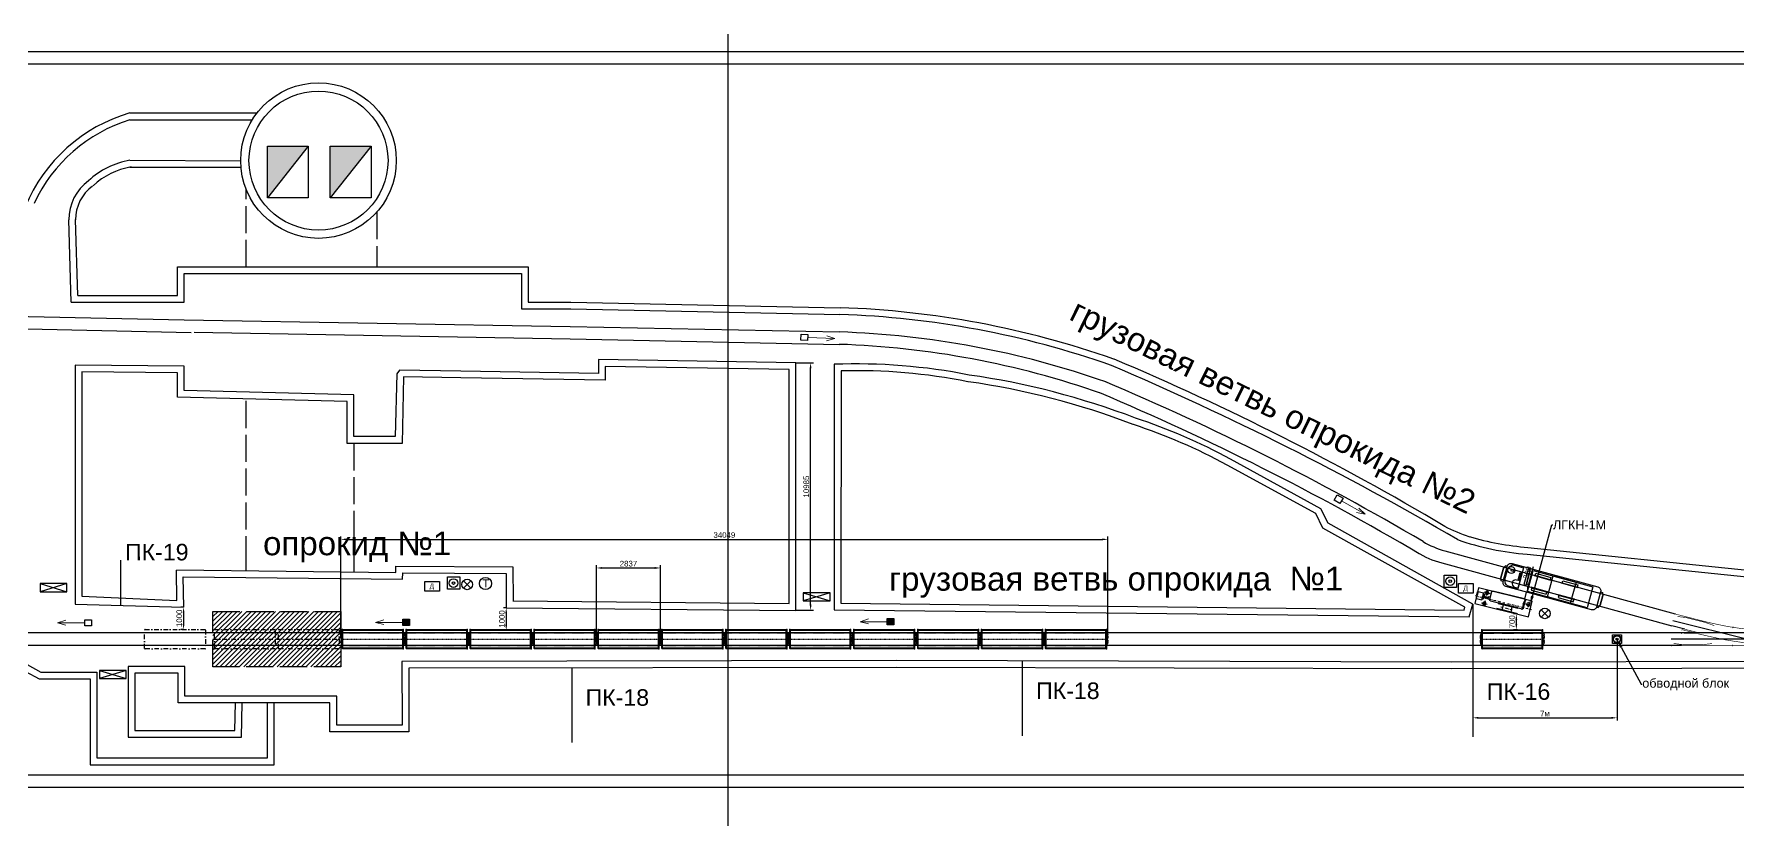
# Model space of a CAD drawing. Header units: inches. Extents: x -63695 to 240366, y -159590 to 36913.
# Drawn here: x 84491 to 85248, y -158553 to -158202 of the extents above; entities that cross this region are included whole.
import ezdxf
from ezdxf import colors
from ezdxf.entities.mleader import LeaderData, LeaderLine
from ezdxf.math import Vec2, Vec3

# ---------------------------------------------------------------- set-up
doc = ezdxf.new("R2010")
doc.units = ezdxf.units.IN
doc.header["$MEASUREMENT"] = 0
for name, pattern in [('ACAD_ISO02W100', [15, 12, -3]), ('IRA2', [4, 2, -1, 0, -1]), ('невидимаяX2', [0.75, 0.5, -0.25])]:
    doc.linetypes.add(name, pattern=pattern)
doc.layers.add('МЕТАЛЛ', color=4, linetype='Continuous')
doc.layers.add('РАЗМЕР', color=3, linetype='Continuous')
doc.styles.get("Standard").update_dxf_attribs({"font": 'ARIAL.TTF'})
doc.dimstyles.new('ISO-25', dxfattribs={"dimtxt": 2.5, "dimasz": 2.5, "dimexe": 1.25, "dimexo": 0, "dimtad": 1, "dimdec": 0, "dimlfac": 100, "dimtxsty": 'Standard', "dimcen": 2.5, "dimadec": 0, "dimazin": 0, "dimtfac": 1, "dimtdec": 0, "dimtmove": 0, "dimatfit": 3, "dimfxl": 0, "dimarcsym": 0})

# ---------------------------------------------------------------- blocks, each defined once
blk = doc.blocks.new('СП-1.4-550')
blk.add_line((6625, 281), (13667, 281))
at = {"const_width": 27.4}
for points in [[(6625, 593), (6625, 519)], [(6625, 556), (13667, 556)], [(6625, 43), (6625, -31)], [(6625, 6), (7411, 6), (7927, -28), (8850, -73), (9874, -125), (10497, -185), (10935, -247)], [(7402, 98), (9514, -2)], [(12067, 135), (11321, 299), (10854, 375), (10512, 423), (9876, 480), (9432, 504), (7410, 542)], [(9506, 39), (9506, -43)], [(9514, -2), (12458, -8), (13062, -162)], [(10938, 593), (10938, 519)], [(11867, 475), (12250, 517), (13163, 517), (13564, 470)], [(13097, 40), (12477, 40), (12067, 135)], [(13206, 5), (12595, 5), (13190, -142)], [(13212, 44), (13212, -37)], [(13667, 593), (13667, 519)], [(10938, -210), (10922, -290)], [(10935, -247), (11275, -306), (11696, -394), (12118, -489), (13489, -839)], [(11760, -325), (12158, -465), (12994, -676), (13404, -733)], [(13205, -106), (13180, -183)], [(13501, -806), (13484, -876)]]:
    blk.add_lwpolyline(points, dxfattribs=at)
blk.add_lwpolyline([(13595, -553), (10264, 281)])
blk = doc.blocks.new('УВГ 1.3-550')
at = {"color": 254, "linetype": 'ACAD_ISO02W100'}
for p, q in [((-1037, 518, -18), (1606, 518, -18)), ((-1037, -32, -18), (1606, -32, -18))]:
    blk.add_line(p, q, dxfattribs=at)
at = {"layer": 'МЕТАЛЛ', "color": 0}
for p, q in [((-1129, 360, -18), (-1129, 294, -18)), ((-1061, 312, -18), (-1129, 312, -18)), ((-1129, 191, -18), (-1129, 138, -18)), ((-1061, 173, -18), (-1129, 173, -18)), ((-1124, 91, -18), (-1112, 31, -18)), ((-1108, 492, -18), (-1122, 429, -18)), ((-1061, 276, -18), (-1112, 276, -18)), ((-1061, 208, -18), (-1112, 208, -18)), ((-1080, 5, -18), (-1059, 5, -18)), ((-1059, 517, -18), (-1076, 517, -18)), ((-1061, 389, -18), (-1061, 649, -18)), ((-1061, -166, -18), (-1061, 415, -18)), ((-1044, 666, -18), (1621, 666, -18)), ((-1037, -136, -18), (-1037, 622, -18)), ((-1019, 640, -18), (1588, 640, -18)), ((1606, 622, -18), (1606, -136, -18)), ((1639, 649, -18), (1639, -166, -18)), ((1639, 517, -18), (1656, 517, -18)), ((1639, 312, -18), (1708, 312, -18)), ((1639, 276, -18), (1691, 276, -18)), ((1639, 208, -18), (1691, 208, -18)), ((1639, 173, -18), (1708, 173, -18)), ((1659, 5, -18), (1639, 5, -18)), ((1687, 492, -18), (1702, 429, -18)), ((1703, 91, -18), (1691, 31, -18)), ((1708, 358, -18), (1708, 294, -18)), ((1708, 191, -18), (1708, 164, -18)), ((1709, 374, -18), (1709, 357, -18)), ((1709, 165, -18), (1709, 146, -18)), ((1621, -184, -18), (-1044, -184, -18)), ((1588, -153, -18), (-1019, -153, -18))]:
    blk.add_line(p, q, dxfattribs=at)
for centre, radius, start, end in [((-866, 369, -18), 263, 166.84521, 182.0046), ((-1112, 294, -18), 17.4, 180, 270), ((-1112, 191, -18), 17.4, 90, 180), ((-871, 143, -18), 258, 179.30663, 191.57068), ((-1080, 37, -18), 32.2, 191.57068, 270), ((-1076, 485, -18), 32.2, 90, 166.78129), ((-1044, 649, -18), 17.4, 90, 180), ((-1019, 622, -18), 17.4, 90, 180), ((1588, 622, -18), 17.4, 0, 90), ((1621, 649, -18), 17.4, 0, 90), ((1656, 485, -18), 32.2, 13.21871, 90), ((1659, 37, -18), 32.2, 270, 348.42932), ((1691, 294, -18), 17.4, 270, 0), ((1691, 191, -18), 17.4, 0, 90), ((1451, 370, -18), 258, 0.69337, 13.21871), ((1451, 143, -18), 258, 348.42932, 0.69337), ((-1044, -166, -18), 17.4, 180, 270), ((-1019, -136, -18), 17.4, 180, 270), ((1588, -136, -18), 17.4, 270, 0), ((1621, -166, -18), 17.4, 270, 0)]:
    blk.add_arc(centre, radius, start, end, dxfattribs=at)
at = {"layer": 'РАЗМЕР', "color": 0, "linetype": 'IRA2'}
blk.add_line((-1129, 243, -18), (1709, 243, -18), dxfattribs=at)
at = {"layer": 'РАЗМЕР', "color": 0}
for p in [(-1061, 666, -18), (1639, 666, -18), (1639, 666, -50), (1639, -184, -18)]:
    blk.add_point(p, dxfattribs=at)
blk = doc.blocks.new('*D4')
at = {"color": 0, "lineweight": -2}
for p, q in [((84700.86, -158456.59), (84699.61, -158456.59)), ((84700.86, -158459.09), (84700.86, -158464.09)), ((84700.86, -158466.59), (84699.61, -158466.59))]:
    blk.add_line(p, q, dxfattribs=at)
at = {"color": 0}
for points in [[(84700.44, -158459.09), (84701.28, -158459.09), (84700.86, -158456.59)], [(84700.44, -158464.09), (84701.28, -158464.09), (84700.86, -158466.59)]]:
    blk.add_solid(points, dxfattribs=at)
at = {"layer": 'Defpoints', "color": 0}
for p in [(84700.86, -158456.59), (84700.86, -158466.59), (84700.86, -158466.59)]:
    blk.add_point(p, dxfattribs=at)
at = {"color": 0, "insert": (84698.96, -158461.59), "char_height": 2.5, "attachment_point": 5, "rotation": 90}
blk.add_mtext('1000', dxfattribs=at)
blk = doc.blocks.new('ЛГКНМ-1Э')
for p, q in [((298.1, 726.1), (299.1, 726.1)), ((298.3, 730), (303.3, 730)), ((299.1, 726.1), (299.1, 723.6)), ((300.8, 727.5), (300.8, 732.5)), ((305.5, 726.4), (334.5, 726.4)), ((317.6, 731.6), (317.6, 726.9)), ((325.6, 731.6), (325.6, 726.9)), ((298.1, 722), (299.1, 722)), ((298.3, 720), (303.3, 720)), ((299.1, 724.5), (302.8, 724.5)), ((299.1, 722), (299.1, 724.5)), ((299.1, 723.6), (302.8, 723.6)), ((300.8, 722.5), (300.8, 717.5)), ((302.8, 725.2), (304.5, 725.2)), ((302.8, 723.6), (302.8, 725.2)), ((302.8, 724.5), (302.8, 725.2)), ((302.8, 724.5), (302.8, 722.9)), ((302.8, 722.9), (304.5, 722.9)), ((304.5, 718.4), (304.5, 725.4)), ((334.5, 717.4), (305.5, 717.4)), ((335.5, 725.4), (335.5, 718.4)), ((336.4, 721.3), (341.4, 721.3)), ((338.9, 718.8), (338.9, 723.8))]:
    blk.add_line(p, q)
at = {"linetype": 'IRA2'}
for p, q in [((315.6, 729.2), (326.4, 729.2)), ((291.2, 725), (342.7, 725))]:
    blk.add_line(p, q, dxfattribs=at)
for points in [[(292.5, 732), (341.6, 732), (341.6, 717.5), (292.5, 717.5)], [(312.6, 732), (330.6, 732), (330.6, 731.6), (312.6, 731.6)], [(312.6, 726.9), (330.6, 726.9), (330.6, 726.4), (312.6, 726.4)]]:
    blk.add_lwpolyline(points, close=True)
for points in [[(292.5, 724), (292.5, 726.9), (292.9, 727.3), (297.8, 727.3), (298.1, 726.9), (298.1, 724)], [(292.9, 727.3), (292.9, 724)], [(297.8, 727.3), (297.8, 724)], [(292.5, 724.1), (292.5, 721.2), (292.9, 720.8), (297.8, 720.8), (298.1, 721.2), (298.1, 724.1)], [(292.9, 720.8), (292.9, 724.1)], [(297.8, 720.8), (297.8, 724.1)]]:
    blk.add_lwpolyline(points)
for centre in [(300.8, 730), (300.8, 720), (338.9, 721.3)]:
    blk.add_circle(centre, 1.5)
for centre, start, end in [((305.5, 725.4), 90, 180), ((334.5, 725.4), 0, 90), ((305.5, 718.4), 180, 270), ((334.5, 718.4), 270, 0)]:
    blk.add_arc(centre, 1, start, end)
blk = doc.blocks.new('*D9')
at = {"color": 0, "lineweight": -2}
for p, q in [((85149.74, -158459.33), (85147.96, -158459.33)), ((85149.21, -158463.83), (85149.21, -158461.83)), ((85149.74, -158466.33), (85147.96, -158466.33))]:
    blk.add_line(p, q, dxfattribs=at)
at = {"color": 0}
for points in [[(85148.79, -158461.83), (85149.62, -158461.83), (85149.21, -158459.33)], [(85148.79, -158463.83), (85149.62, -158463.83), (85149.21, -158466.33)]]:
    blk.add_solid(points, dxfattribs=at)
at = {"layer": 'Defpoints', "color": 0}
for p in [(85149.21, -158459.33), (85149.74, -158459.33), (85149.74, -158466.33)]:
    blk.add_point(p, dxfattribs=at)
at = {"color": 0, "insert": (85147.31, -158462.83), "char_height": 2.5, "attachment_point": 5, "rotation": 90}
blk.add_mtext('700', dxfattribs=at)
blk = doc.blocks.new('*D10')
at = {"color": 0, "lineweight": -2}
for p, q in [((84557.65, -158456.31), (84556.4, -158456.31)), ((84557.65, -158458.81), (84557.65, -158463.8)), ((84557.65, -158466.3), (84556.4, -158466.3))]:
    blk.add_line(p, q, dxfattribs=at)
at = {"color": 0}
for points in [[(84557.23, -158458.81), (84558.06, -158458.81), (84557.65, -158456.31)], [(84557.23, -158463.8), (84558.06, -158463.8), (84557.65, -158466.3)]]:
    blk.add_solid(points, dxfattribs=at)
at = {"layer": 'Defpoints', "color": 0}
for p in [(84557.65, -158456.31), (84557.65, -158466.3), (84557.65, -158466.3)]:
    blk.add_point(p, dxfattribs=at)
at = {"color": 0, "insert": (84555.75, -158461.3), "char_height": 2.5, "attachment_point": 5, "rotation": 90}
blk.add_mtext('1000', dxfattribs=at)
blk = doc.blocks.new('*D35')
at = {"color": 0, "lineweight": -2}
for p, q in [((85129.9, -158454.94), (85129.9, -158506.7)), ((85193.9, -158470.53), (85193.9, -158506.7)), ((85132.4, -158505.45), (85191.4, -158505.45))]:
    blk.add_line(p, q, dxfattribs=at)
at = {"color": 0}
for points in [[(85132.4, -158505.03), (85132.4, -158505.87), (85129.9, -158505.45)], [(85191.4, -158505.03), (85191.4, -158505.87), (85193.9, -158505.45)]]:
    blk.add_solid(points, dxfattribs=at)
at = {"layer": 'Defpoints', "color": 0}
for p in [(85129.9, -158454.94), (85193.9, -158470.53), (85193.9, -158505.45)]:
    blk.add_point(p, dxfattribs=at)
at = {"color": 0, "insert": (85161.9, -158503.58), "char_height": 2.5, "attachment_point": 5}
blk.add_mtext('7м', dxfattribs=at)
blk = doc.blocks.new('Доставщик')
blk.add_lwpolyline([(76.06, -52.22), (79.33, -52.22), (79.33, -54.34), (76.06, -54.34)], close=True)
blk.add_text('Д', height=1.08, rotation=0.2527).set_placement((77.11, -53.76))
blk = doc.blocks.new('Селектор')
blk.add_lwpolyline([(-78.18, -13.44), (-75.44, -13.44), (-75.44, -16.17), (-78.18, -16.17)], close=True)
for radius in [0.972, 0.286]:
    blk.add_circle((-76.8, -14.8), radius)
blk = doc.blocks.new('С.С.')
at = {"lineweight": 25}
for p, q in [((77.46, -40.2), (79.11, -38.55)), ((79.11, -40.2), (77.46, -38.55))]:
    blk.add_line(p, q, dxfattribs=at)
blk.add_circle((78.28, -39.37), 1.17)
blk = doc.blocks.new('Табло')
blk.add_line((-284.34, -239.11), (-292.88, -241.73))
blk.add_lwpolyline([(-292.88, -241.73), (-284.34, -241.73), (-284.34, -239.11), (-292.88, -239.11)], close=True)
blk.add_lwpolyline([(-292.88, -239.11), (-284.34, -241.73)])
blk = doc.blocks.new('АМ8Д - 1')
for p, q in [((198, -1735), (198, -1244)), ((256, -1111), (316, -1056)), ((438, -1008), (867, -1008)), ((867, -1008), (867, -1970)), ((316, -1923), (256, -1867)), ((867, -1970), (438, -1970))]:
    blk.add_line(p, q)
for points in [[(149, -1137), (111, -1137), (61, -1137), (12, -1265), (12, -1704)], [(149, -1832), (111, -1832), (61, -1832), (12, -1704), (12, -1265)], [(507, -1238), (391, -1220), (367, -1220)], [(367, -1275), (393, -1275), (507, -1260), (507, -1238)], [(867, -1385), (824, -1385), (824, -1464), (867, -1464)], [(4442, -1137), (4480, -1137), (4530, -1137), (4579, -1265), (4579, -1704)], [(4442, -1832), (4480, -1832), (4530, -1832), (4579, -1704), (4579, -1265)], [(548, -1753), (548, -1794)], [(707, -1935), (867, -1935), (867, -1613), (707, -1613)]]:
    blk.add_lwpolyline(points)
blk.add_lwpolyline([(329, -957), (4262, -957, -0.414214), (4442, -1137), (4442, -1832, -0.414214), (4262, -2012), (329, -2012, -0.414214), (149, -1832), (149, -1137, -0.414214)], format="xyb", close=True)
for points in [[(774, -1246), (824, -1246), (824, -1585), (774, -1585)], [(1172, -1014), (1072, -1014), (1072, -1725), (1172, -1725)], [(1304, -1072), (1172, -1072), (1172, -1667), (1304, -1667)], [(1304, -1005), (4056, -1005), (4056, -1974), (1304, -1974)], [(2175, -1206), (2175, -1226), (1423, -1226), (1423, -1206)], [(1453, -1206), (1453, -1101), (2145, -1101), (2145, -1206)], [(2228, -1005), (3280, -1005), (3280, -1974), (2228, -1974)], [(3419, -1206), (3419, -1226), (2667, -1226), (2667, -1206)], [(2697, -1206), (2697, -1101), (3389, -1101), (3389, -1206)], [(2175, -1772), (2175, -1753), (1423, -1753), (1423, -1772)], [(1453, -1772), (1453, -1877), (2145, -1877), (2145, -1772)], [(3419, -1772), (3419, -1753), (2667, -1753), (2667, -1772)], [(2697, -1772), (2697, -1877), (3389, -1877), (3389, -1772)]]:
    blk.add_lwpolyline(points, close=True)
for centre, radius in [((367, -1247), 153), ((493, -1249), 9.41)]:
    blk.add_circle(centre, radius)
for centre, radius, start, end in [((378, -1244), 180, 132.6451, 180), ((438, -1188), 180, 90, 132.6451), ((367, -1247), 27.5, 90, 270), ((378, -1735), 180, 180, 227.3549), ((438, -1790), 180, 227.3549, 270), ((707, -1774), 161, 90, 270)]:
    blk.add_arc(centre, radius, start, end)
blk = doc.blocks.new('*D38')
at = {"color": 0, "lineweight": -2}
for p, q in [((85154.43, -158447.23), (85156.88, -158438.3)), ((85152.93, -158452.74), (85151.72, -158452.41)), ((85153.77, -158449.65), (85152.57, -158449.32)), ((85152.93, -158452.74), (85153.77, -158449.65)), ((85152.27, -158455.15), (85151.61, -158457.56))]:
    blk.add_line(p, q, dxfattribs=at)
at = {"color": 0}
for points in [[(85151.86, -158455.04), (85152.67, -158455.26), (85152.93, -158452.74)], [(85154.03, -158447.12), (85154.84, -158447.34), (85153.77, -158449.65)]]:
    blk.add_solid(points, dxfattribs=at)
at = {"layer": 'Defpoints', "color": 0}
for p in [(85152.93, -158452.74), (85153.77, -158449.65), (85153.77, -158449.65)]:
    blk.add_point(p, dxfattribs=at)
at = {"color": 0, "insert": (85154.15, -158441.06), "char_height": 2.5, "attachment_point": 5, "rotation": 74.68026}
blk.add_mtext('300', dxfattribs=at)
blk = doc.blocks.new('НАПРАВЛЕНИЕ ПОРОЖНЕГО СОСТАВА')
for p, q in [((134.83, 48.12), (134.83, 49.04)), ((134.83, 49.04), (135.82, 49.04)), ((135.82, 48.12), (134.83, 48.12)), ((135.82, 49.04), (135.82, 48.12))]:
    blk.add_line(p, q)
at = {"color": 7, "linetype": 'Continuous', "lineweight": 9}
for p, q in [((135.82, 48.58), (139.84, 48.58)), ((139.84, 48.58), (138.61, 48.91)), ((138.61, 48.18), (139.84, 48.58))]:
    blk.add_line(p, q, dxfattribs=at)
blk = doc.blocks.new('Направление груж. партии')
blk.add_hatch(color=256).paths.add_polyline_path([(-671647, 553654), (-669731, 553654), (-669731, 551865), (-671647, 551865)])
at = {"color": 7, "linetype": 'Continuous', "lineweight": 9}
for p, q in [((-669731, 552760), (-661947, 552760)), ((-661946, 552761), (-664323, 553401)), ((-664323, 551983), (-661946, 552761))]:
    blk.add_line(p, q, dxfattribs=at)
blk.add_lwpolyline([(-671647, 553654), (-669731, 553654), (-669731, 551865), (-671647, 551865)], close=True)
blk = doc.blocks.new('*D39')
at = {"color": 0, "lineweight": -2}
for p, q in [((84627.44, -158469.36), (84627.44, -158425)), ((84629.94, -158426.25), (84965.43, -158426.25)), ((84967.93, -158470.03), (84967.93, -158425))]:
    blk.add_line(p, q, dxfattribs=at)
at = {"color": 0}
for points in [[(84629.94, -158425.83), (84629.94, -158426.66), (84627.44, -158426.25)], [(84965.43, -158425.83), (84965.43, -158426.66), (84967.93, -158426.25)]]:
    blk.add_solid(points, dxfattribs=at)
at = {"layer": 'Defpoints', "color": 0}
for p in [(84967.93, -158426.25), (84627.44, -158469.36), (84967.93, -158470.03)]:
    blk.add_point(p, dxfattribs=at)
at = {"color": 0, "insert": (84797.68, -158424.34), "char_height": 2.5, "attachment_point": 5}
blk.add_mtext('34049', dxfattribs=at)
blk = doc.blocks.new('*D40')
at = {"color": 0, "lineweight": -2}
for p, q in [((84740.94, -158469.39), (84740.94, -158437.69)), ((84743.44, -158438.94), (84766.81, -158438.94)), ((84769.31, -158469.69), (84769.31, -158437.69))]:
    blk.add_line(p, q, dxfattribs=at)
at = {"color": 0}
for points in [[(84743.44, -158438.52), (84743.44, -158439.36), (84740.94, -158438.94)], [(84766.81, -158438.52), (84766.81, -158439.36), (84769.31, -158438.94)]]:
    blk.add_solid(points, dxfattribs=at)
at = {"layer": 'Defpoints', "color": 0}
for p in [(84769.31, -158438.94), (84740.94, -158469.39), (84769.31, -158469.69)]:
    blk.add_point(p, dxfattribs=at)
at = {"color": 0, "insert": (84755.12, -158437.04), "char_height": 2.5, "attachment_point": 5}
blk.add_mtext('2837', dxfattribs=at)
blk = doc.blocks.new('*D42')
at = {"color": 0, "lineweight": -2}
for p, q in [((84829.36, -158347.9), (84837.21, -158347.9)), ((84835.96, -158455.24), (84835.96, -158350.4)), ((84829.36, -158457.74), (84837.21, -158457.74))]:
    blk.add_line(p, q, dxfattribs=at)
at = {"color": 0}
for points in [[(84835.54, -158350.4), (84836.38, -158350.4), (84835.96, -158347.9)], [(84835.54, -158455.24), (84836.38, -158455.24), (84835.96, -158457.74)]]:
    blk.add_solid(points, dxfattribs=at)
at = {"layer": 'Defpoints', "color": 0}
for p in [(84829.36, -158347.9), (84835.96, -158347.9), (84829.36, -158457.74)]:
    blk.add_point(p, dxfattribs=at)
at = {"color": 0, "insert": (84834.06, -158402.82), "char_height": 2.5, "attachment_point": 5, "rotation": 90}
blk.add_mtext('10985', dxfattribs=at)

msp = doc.modelspace()

# ---------------------------------------------------------------- hatches: boundary and pattern name
for points in [[(84594.878, -158274.579), (84594.878, -158251.7), (84612.986, -158251.7)], [(84622.78, -158274.579), (84622.78, -158251.7), (84640.888, -158251.7)]]:
    msp.add_hatch(color=256).paths.add_polyline_path(points)
h = msp.add_hatch()
h.set_pattern_fill('ANSI31', color=254, scale=12, style=0)
h.paths.add_polyline_path([(84570.689, -158458.216), (84627.441, -158458.216), (84627.441, -158482.849), (84570.689, -158482.849)])

# ---------------------------------------------------------------- linework, layer by layer
for p, q in [((84799.222, -158201.962), (84799.222, -158553.434)), ((84533.843, -158236.982), (84590.231, -158236.982)), ((84533.843, -158239.982), (84588.152, -158239.982)), ((84594.878, -158274.579), (84594.878, -158251.7)), ((84594.878, -158251.7), (84612.986, -158251.7)), ((84594.878, -158274.579), (84594.878, -158251.7)), ((84594.878, -158251.7), (84612.986, -158251.7)), ((84612.986, -158251.7), (84594.878, -158274.579)), ((84612.986, -158251.7), (84612.986, -158274.579)), ((84622.78, -158274.579), (84622.78, -158251.7)), ((84622.78, -158251.7), (84640.888, -158251.7)), ((84622.78, -158274.579), (84622.78, -158251.7)), ((84622.78, -158251.7), (84640.888, -158251.7)), ((84640.888, -158251.7), (84622.78, -158274.579)), ((84640.888, -158251.7), (84640.888, -158274.579)), ((84533.843, -158257.975), (84583.007, -158258.258)), ((84533.843, -158260.975), (84583.126, -158260.975)), ((84612.986, -158274.579), (84594.878, -158274.579)), ((84594.878, -158274.579), (84594.878, -158274.579)), ((84640.888, -158274.579), (84622.78, -158274.579)), ((84622.78, -158274.579), (84622.78, -158274.579)), ((84507.742, -158320.987), (84506.653, -158284.408)), ((84510.654, -158317.987), (84509.651, -158284.319)), ((84554.919, -158317.987), (84554.919, -158305.282)), ((84554.919, -158305.282), (84710.661, -158305.282)), ((84557.919, -158320.987), (84557.919, -158308.282)), ((84557.919, -158308.282), (84707.661, -158308.282)), ((84707.661, -158308.282), (84707.661, -158323.982)), ((84710.661, -158305.282), (84710.661, -158320.982)), ((84510.654, -158317.987), (84554.919, -158317.987)), ((84507.742, -158320.987), (84557.919, -158320.987)), ((84707.661, -158323.982), (84729.468, -158323.982)), ((84710.661, -158320.982), (84729.468, -158320.982)), ((84729.468, -158323.982), (84849.005, -158326.438)), ((84729.529, -158320.982), (84849.067, -158323.438)), ((84829.358, -158347.896), (84741.828, -158346.424)), ((84741.828, -158346.424), (84741.828, -158352.614)), ((84829.358, -158457.742), (84829.358, -158347.896)), ((84557.934, -158349.353), (84509.535, -158348.853)), ((84509.535, -158348.853), (84509.535, -158454.94)), ((84554.934, -158352.323), (84512.476, -158351.884)), ((84512.476, -158351.884), (84512.476, -158451.518)), ((84554.934, -158363.172), (84554.934, -158352.323)), ((84557.934, -158360.111), (84557.934, -158349.353)), ((84652.291, -158352.835), (84651.614, -158380.628)), ((84653.544, -158351.114), (84652.291, -158352.835)), ((84680.732, -158351.576), (84653.544, -158351.114)), ((84655.269, -158354.144), (84654.613, -158383.628)), ((84680.681, -158354.576), (84655.269, -158354.144)), ((84744.828, -158355.539), (84680.681, -158354.576)), ((84741.828, -158352.614), (84680.732, -158351.576)), ((84826.38, -158350.846), (84744.828, -158349.475)), ((84744.828, -158349.475), (84744.828, -158355.539)), ((84826.38, -158454.715), (84826.38, -158350.846)), ((84846.432, -158348.549), (84846.432, -158457.588)), ((84849.506, -158351.454), (84849.434, -158454.59)), ((84630.28, -158364.994), (84554.934, -158363.172)), ((84633.28, -158362.071), (84557.934, -158360.111)), ((84633.28, -158380.628), (84633.28, -158362.071)), ((84630.28, -158383.628), (84630.28, -158364.994)), ((84654.613, -158383.628), (84630.28, -158383.628)), ((84651.614, -158380.628), (84633.28, -158380.628)), ((85060.161, -158414.823), (85020.89, -158393.25)), ((85062.426, -158412.644), (85022.334, -158390.62)), ((85063.378, -158421.26), (85060.161, -158414.823)), ((85065.642, -158419.082), (85062.426, -158412.644)), ((85126.353, -158456.396), (85063.378, -158421.26)), ((85129.901, -158454.941), (85065.642, -158419.082)), ((85154.373, -158429.826), (85251.764, -158439.949)), ((84529.798, -158455.515), (84529.782, -158435.539)), ((84585.378, -158440.154), (84585.474, -158436.811)), ((84651.863, -158440.885), (84651.9, -158438.115)), ((84651.9, -158438.115), (84703.859, -158438.416)), ((84703.859, -158438.416), (84703.887, -158453.59)), ((85154.063, -158432.81), (85251.454, -158442.933)), ((84554.501, -158439.814), (84651.863, -158440.885)), ((84554.592, -158453.352), (84554.501, -158439.859)), ((84557.734, -158456.302), (84557.53, -158442.814)), ((84557.53, -158442.814), (84654.821, -158443.925)), ((84654.821, -158443.925), (84654.926, -158441.104)), ((84654.926, -158441.104), (84700.859, -158441.416)), ((84700.859, -158441.416), (84700.859, -158456.59)), ((84512.476, -158451.518), (84554.603, -158453.352)), ((84703.859, -158453.59), (84826.38, -158454.715)), ((84509.535, -158454.94), (84557.648, -158456.306)), ((84700.859, -158456.59), (84829.358, -158457.742)), ((84846.432, -158457.588), (85128.229, -158460.688)), ((84849.434, -158454.59), (85125.985, -158457.663)), ((85125.985, -158457.663), (85126.353, -158456.396)), ((85128.229, -158460.688), (85129.901, -158454.941)), ((84488.282, -158481.834), (84494.302, -158485.121)), ((84558.254, -158482.704), (84533.062, -158482.704)), ((84533.062, -158482.704), (84533.062, -158514.078)), ((84558.254, -158495.825), (84558.254, -158482.704)), ((84874.026, -158480.081), (84654.574, -158480.423)), ((84654.574, -158480.423), (84654.637, -158508.687)), ((84874.031, -158483.081), (84657.58, -158483.419)), ((84657.58, -158483.419), (84657.631, -158511.687)), ((84729.939, -158483.303), (84729.939, -158516.46)), ((85120.507, -158483.675), (84874.022, -158483.081)), ((85120.511, -158480.675), (84874.026, -158480.081)), ((84929.901, -158480.302), (84929.901, -158513.459)), ((85129.901, -158480.661), (85129.931, -158513.818)), ((84487.5, -158484.824), (84493.542, -158488.121)), ((84493.542, -158488.121), (84516.124, -158488.121)), ((84494.302, -158485.121), (84519.124, -158485.121)), ((84516.124, -158488.121), (84516.124, -158526.256)), ((84519.124, -158485.121), (84519.124, -158523.256)), ((84555.254, -158485.704), (84536.062, -158485.704)), ((84536.062, -158485.704), (84536.062, -158511.078)), ((84555.254, -158498.825), (84555.254, -158485.704)), ((84622.602, -158498.825), (84555.254, -158498.825)), ((84625.602, -158495.825), (84558.254, -158495.825)), ((84580.429, -158511.078), (84580.711, -158498.825)), ((84583.361, -158514.078), (84583.712, -158498.825)), ((84594.897, -158523.256), (84594.897, -158498.825)), ((84597.897, -158526.256), (84597.897, -158498.825)), ((84622.602, -158511.687), (84622.602, -158498.825)), ((84625.602, -158508.687), (84625.602, -158495.825)), ((84533.062, -158514.078), (84583.361, -158514.078)), ((84536.062, -158511.078), (84580.429, -158511.078)), ((84657.631, -158511.687), (84622.602, -158511.687)), ((84654.637, -158508.687), (84625.602, -158508.687)), ((84516.124, -158526.256), (84597.897, -158526.256)), ((84519.124, -158523.256), (84594.897, -158523.256))]:
    msp.add_line(p, q)
at = {"color": 7}
for p, q in [((83413.222, -158209.646), (85968.049, -158209.646)), ((83435.222, -158215.146), (85962.549, -158215.146)), ((85968.049, -158536.346), (83413.222, -158536.346)), ((85962.549, -158530.846), (83435.222, -158530.846))]:
    msp.add_line(p, q, dxfattribs=at)
at = {"linetype": 'ACAD_ISO02W100'}
for p, q in [((84585.474, -158305.282), (84585.474, -158270.934)), ((84643.356, -158281.038), (84643.356, -158305.282)), ((84585.474, -158436.811), (84585.474, -158363.911)), ((84633.28, -158383.628), (84633.28, -158440.68))]:
    msp.add_line(p, q, dxfattribs=at)
at = {"color": 5}
for p, q in [((84404.233, -158325.44), (84557.919, -158328.737)), ((84404.115, -158330.939), (84561.079, -158334.426)), ((84557.919, -158328.737), (84729.308, -158331.73)), ((84729.308, -158331.73), (84848.846, -158334.186)), ((84562.334, -158334.333), (84729.213, -158337.229)), ((84729.195, -158337.229), (84848.733, -158339.685)), ((85117.528, -158431.36), (85219.736, -158459.362)), ((85116.074, -158436.665), (85218.283, -158464.667)), ((85224.048, -158466.143), (85218.283, -158464.667))]:
    msp.add_line(p, q, dxfattribs=at)
for points in [[(85222.549, -158473.282), (84266.233, -158473.282, -0.0069026), (84264.977, -158473.265), (83514.886, -158452.55)], [(85288.414, -158467.757), (84266.233, -158467.782, -0.0069026), (84265.129, -158467.767), (83515.094, -158447.053)]]:
    msp.add_lwpolyline(points, format="xyb", dxfattribs=at)
at = {"linetype": 'ACAD_ISO02W100'}
msp.add_lwpolyline([(84570.689, -158458.216), (84627.441, -158458.216), (84627.441, -158482.849), (84570.689, -158482.849)], close=True, dxfattribs=at)
msp.add_lwpolyline([(85191.884, -158468.57), (85195.906, -158468.57), (85195.906, -158472.495), (85191.884, -158472.495)], close=True)
for points in [[(85950.658, -158476.978), (85896.564, -158475.629), (85894.101, -158480.325), (85649.56, -158475.218), (85649.444, -158487.297), (85632.275, -158487.118), (85632.39, -158475.515), (85442.462, -158483.336), (85442.403, -158487.408), (85427.04, -158487.225), (85426.874, -158483.281), (85120.507, -158483.675)], [(85950.729, -158473.979), (85894.774, -158472.583), (85892.307, -158477.287), (85646.589, -158472.155), (85646.473, -158484.266), (85635.305, -158484.15), (85635.421, -158472.388), (85439.504, -158480.455), (85439.447, -158484.372), (85429.918, -158484.259), (85429.747, -158480.228), (85120.524, -158480.675)]]:
    msp.add_lwpolyline(points)
for centre, radius in [((84617.535, -158258.116), 34.528), ((84617.535, -158258.116), 30.855), ((84691.645, -158445.809), 2.677), ((85193.895, -158470.532), 1.7), ((85193.895, -158470.532), 0.446)]:
    msp.add_circle(centre, radius)
at = {"linetype": 'невидимаяX2'}
msp.add_circle((85193.895, -158470.532), 1.5, dxfattribs=at)
for centre, radius, start, end in [((84553.813, -158306.047), 71.893, 106.126947, 157.507883), ((84554.392, -158306.482), 69.602, 107.171587, 155.040644), ((84539.943, -158293.556), 36.1, 99.727676, 132.751737), ((84539.943, -158293.556), 33.1, 99.727676, 132.751737), ((84528.29, -158284.455), 21.638, 126.441739, 179.877255), ((84528.29, -158284.455), 18.638, 126.441739, 179.877255), ((84835.725, -158729.72), 406.501, 70.637583, 88.113921), ((84835.725, -158729.72), 403.501, 70.637583, 88.113921), ((84856.021, -158607.962), 259.591, 78.812802, 92.116917), ((84506.518, -159446.637), 1194.248, 59.230938, 67.129143), ((84856.021, -158607.962), 256.591, 78.812802, 91.454968), ((84857.495, -158694.077), 344.262, 69.123738, 81.835594), ((84426.749, -159618.914), 1381, 59.719515, 66.857749), ((84857.495, -158694.077), 341.262, 69.123738, 81.835594), ((84897.873, -158620.93), 258.789, 61.612861, 71.676815), ((84897.873, -158620.93), 261.789, 61.612861, 71.676815), ((85154.09, -158348.642), 80.641, 242.859945, 251.406701), ((85163.401, -158310.981), 122.186, 250.739167, 265.617178), ((85165.319, -158296.538), 133.736, 253.909248, 265.278386)]:
    msp.add_arc(centre, radius, start, end)
at = {"color": 5}
for centre, radius, start, end in [((84835.725, -158729.72), 390.251, 70.637583, 88.113921), ((84835.725, -158729.72), 395.751, 70.637583, 88.113921), ((84503.684, -159452.757), 1184.739, 59.434653, 67.117904), ((84505.623, -159448.569), 1185.627, 59.477141, 67.125596), ((85128.097, -158392.782), 40, 239.477141, 254.678711), ((85128.097, -158392.782), 45.5, 239.477141, 254.678711)]:
    msp.add_arc(centre, radius, start, end, dxfattribs=at)
at = {"layer": 'МЕТАЛЛ', "color": 0, "linetype": 'IRA2'}
for p, q in [((84540.372, -158474.629), (84540.372, -158466.476)), ((84540.546, -158466.302), (84567.198, -158466.302)), ((84567.372, -158466.476), (84567.372, -158474.629)), ((84571.368, -158474.629), (84571.368, -158466.476)), ((84571.542, -158466.302), (84598.194, -158466.302)), ((84598.368, -158466.476), (84598.368, -158474.629)), ((84599.742, -158474.629), (84599.742, -158466.476)), ((84599.917, -158466.302), (84626.568, -158466.302)), ((84626.742, -158466.476), (84626.742, -158474.629)), ((84567.198, -158474.803), (84540.546, -158474.803)), ((84598.194, -158474.803), (84571.542, -158474.803)), ((84626.568, -158474.803), (84599.917, -158474.803))]:
    msp.add_line(p, q, dxfattribs=at)
at = {"layer": 'МЕТАЛЛ', "color": 0, "linetype": 'невидимаяX2'}
for centre, major_axis, start_param, end_param in [((84540.546, -158466.476), (-0.123, 0.123), -0.7853982, 0.7853982), ((84567.198, -158466.476), (0.123, 0.123), 5.4977871, 7.0685835), ((84571.542, -158466.476), (-0.123, 0.123), -0.7853982, 0.7853982), ((84598.194, -158466.476), (0.123, 0.123), 5.4977871, 7.0685835), ((84599.917, -158466.476), (-0.123, 0.123), -0.7853982, 0.7853982), ((84540.546, -158474.629), (-0.123, 0.123), 0.7853982, 2.3561945), ((84567.198, -158474.629), (0.123, 0.123), 3.9269908, 5.4977871), ((84571.542, -158474.629), (-0.123, 0.123), 0.7853982, 2.3561945), ((84598.194, -158474.629), (0.123, 0.123), 3.9269908, 5.4977871), ((84599.917, -158474.629), (-0.123, 0.123), 0.7853982, 2.3561945), ((84626.568, -158474.629), (0.123, 0.123), 3.9269908, 5.4977871)]:
    msp.add_ellipse(centre, major_axis=major_axis, ratio=1, start_param=start_param, end_param=end_param, dxfattribs=at)
at = {"layer": 'МЕТАЛЛ', "color": 0, "linetype": 'IRA2'}
msp.add_ellipse((84626.568, -158466.476), major_axis=(0.123, 0.123), ratio=1, start_param=5.4977871, end_param=7.0685835, dxfattribs=at)
at = {"layer": 'РАЗМЕР', "color": 0, "linetype": 'IRA2'}
for p, q in [((84570.692, -158470.532), (84599.067, -158470.532)), ((84599.067, -158470.532), (84627.441, -158470.532))]:
    msp.add_line(p, q, dxfattribs=at)

# ---------------------------------------------------------------- block references
for name, p, xscale, yscale, zscale, rotation in [('НАПРАВЛЕНИЕ ПОРОЖНЕГО СОСТАВА', (84421.841, -158466.255), 2.999999999994143, 2.999999999997248, 3, 357.7507754901142), ('НАПРАВЛЕНИЕ ПОРОЖНЕГО СОСТАВА', (84645.447, -158333.887), 2.999999999994917, 2.999999999999132, 3, 330.3091085544866), ('АМ8Д - 1', (85146.754, -158426.86), 0.009999999992915282, 0.01000000000736456, 0.01, 344.6802559289978), ('ЛГКНМ-1Э', (85076.942, -158064.276), -0.499999999998433, 0.5000000000006368, 0.5, 166.0633852277548), ('НАПРАВЛЕНИЕ ПОРОЖНЕГО СОСТАВА', (84921.261, -158317.555), 3, 3, 3, 180), ('Направление груж. партии', (83618.243, -157607.472), 0.001547909807413816, 0.00154791004024446, 0.00154791, 180), ('Направление груж. партии', (83833.293, -157607.164), 0.001547909807413816, 0.00154791004024446, 0.00154791, 180)]:
    msp.add_blockref(name, p, dxfattribs=dict(xscale=xscale, yscale=yscale, zscale=zscale, rotation=rotation))
for name, p, xscale, yscale, zscale in [('Табло', (84903.957, -158111.093), 1.400000000001455, 1.400000000001455, 1.4), ('Доставщик', (84512.609, -158340.487), 2, 2, 2), ('Селектор', (84831.081, -158416.042), 2, 2, 2), ('С.С.', (84526.966, -158367.505), 2, 2, 2), ('Селектор', (85273.489, -158415.224), 2, 2, 2), ('Доставщик', (84971.455, -158341.41), 2, 2, 2), ('Табло', (85242.742, -158115.161), 1.400000000001455, 1.400000000001455, 1.4), ('С.С.', (85005.306, -158380.386), 2, 2, 2), ('Табло', (84930.308, -158149.641), 1.400000000001455, 1.400000000001455, 1.4)]:
    msp.add_blockref(name, p, dxfattribs=dict(xscale=xscale, yscale=yscale, zscale=zscale))
at = {"color": 1, "xscale": 0.01000000000858471, "yscale": 0.01000000000939615, "zscale": 0.01, "rotation": 180.021722307418}
msp.add_blockref('СП-1.4-550', (85354.666, -158467.718), dxfattribs=at)
at = {"layer": 'РАЗМЕР', "color": 250, "xscale": 0.00999999999476131, "yscale": 0.01000000000931323, "zscale": 0.01000000000000001}
for p in [(84638.729, -158472.965, 0.178), (84667.103, -158472.965, 0.178), (84695.477, -158472.965, 0.178), (84723.852, -158472.965, 0.178), (84752.226, -158472.965, 0.178), (84780.601, -158472.965, 0.178), (84808.975, -158472.965, 0.178), (84837.349, -158472.965, 0.178), (84865.724, -158472.965, 0.178), (84894.098, -158472.965, 0.178), (84922.472, -158472.965, 0.178), (84950.847, -158472.965, 0.178), (85144.489, -158472.992, 0.178)]:
    msp.add_blockref('УВГ 1.3-550', p, dxfattribs=at)

# ---------------------------------------------------------------- texts
for s, height, rotation, p in [('грузовая ветвь опрокида №2', 10.50085, 333.909695, (84950.188, -158328.42)), ('опрокид №1', 10.5008, 0.03023, (84592.923, -158433.295)), ('ПК-19', 7.3506, 0.03023, (84531.665, -158435.586)), ('грузовая ветвь опрокида  №1', 10.50085, 0.03023, (84870.764, -158449.029)), ('Т', 3.551, 359.747251, (84690.284, -158447.546)), ('ПК-18', 7.3506, 0.03023, (84936.046, -158497.122)), ('ПК-16', 7.3506, 0.03023, (85136.075, -158497.481)), ('ПК-18', 7.3506, 0.03023, (84736.083, -158500.123))]:
    msp.add_text(s, height=height, rotation=rotation).set_placement(p)

# ---------------------------------------------------------------- dimensions: what is measured, and where the dimension line sits
dim = msp.add_linear_dim(base=(84835.961, -158347.896), p1=(84829.358, -158457.742), p2=(84829.358, -158347.896), angle=90, dimstyle='ISO-25', override={"dimfxl": 1.25})
dim.commit()
dim.dimension.update_dxf_attribs({"geometry": '*D42', "text_midpoint": (84834.06, -158402.819)})
for base, p1, p2, picture, middle in [((84967.929, -158426.246), (84627.438, -158469.362), (84967.929, -158470.027), '*D39', (84797.684, -158424.343)), ((84769.31, -158438.941), (84740.938, -158469.392), (84769.31, -158469.695), '*D40', (84755.124, -158437.038))]:
    dim = msp.add_linear_dim(base=base, p1=p1, p2=p2, dimstyle='ISO-25', override={"dimfxl": 1.25})
    dim.commit()
    dim.dimension.update_dxf_attribs({"geometry": picture, "text_midpoint": middle})
dim = msp.add_aligned_dim(p1=(85152.926, -158452.739), p2=(85153.774, -158449.646), distance=0, text='300', dimstyle='ISO-25')
dim.commit()
dim.dimension.update_dxf_attribs({"geometry": '*D38', "text_midpoint": (85154.154, -158441.059)})
for base, p1, p2, picture, middle in [((84557.648, -158466.302), (84557.648, -158456.306), (84557.648, -158466.302), '*D10', (84555.746, -158461.304)), ((84700.859, -158466.59), (84700.859, -158456.59), (84700.859, -158466.59), '*D4', (84698.958, -158461.59))]:
    dim = msp.add_linear_dim(base=base, p1=p1, p2=p2, angle=90, dimstyle='ISO-25')
    dim.commit()
    dim.dimension.update_dxf_attribs({"geometry": picture, "text_midpoint": middle})
dim = msp.add_linear_dim(base=(85193.895, -158505.452), p1=(85129.901, -158454.941), p2=(85193.895, -158470.532), text='7м', dimstyle='ISO-25')
dim.commit()
dim.dimension.update_dxf_attribs({"geometry": '*D35', "text_midpoint": (85161.898, -158503.577)})
dim = msp.add_linear_dim(base=(85149.208, -158459.329), p1=(85149.745, -158466.329), p2=(85149.745, -158459.329), angle=90, dimstyle='ISO-25')
dim.commit()
dim.dimension.update_dxf_attribs({"geometry": '*D9', "text_midpoint": (85149.208, -158462.829), "dimtype": 161})

# ---------------------------------------------------------------- leaders
ml = msp.add_multileader_mtext('Standard')
ml.set_content('ЛГКН-1М', color=256)
ml.set_leader_properties()
ml.build(insert=Vec2(0, 0))
ml.multileader.update_dxf_attribs({"dogleg_length": 0.36})
ctx = ml.context
ctx.base_point, ctx.landing_gap_size, ctx.plane_origin = Vec3(85165.364, -158419.853), 0.09, Vec3(85142.826, -158462.062)
notes = []
notes.append((ctx, [(0, (1, 1, 0), (85165.004, -158419.853), (1, 0), 0.36, [(0, [(85155.261, -158455.306)], 0, [])])]))
ctx.mtext.insert, ctx.mtext.flow_direction = Vec3(85165.454, -158417.819), 5
ml = msp.add_multileader_mtext('Standard')
ml.set_content('обводной блок', color=256)
ml.set_leader_properties()
ml.build(insert=Vec2(0, 0))
ml.multileader.update_dxf_attribs({"dogleg_length": 0.36})
ctx = ml.context
ctx.base_point, ctx.landing_gap_size, ctx.plane_origin = Vec3(85205.034, -158490.476), 0.09, Vec3(85171.257, -158531.829)
notes.append((ctx, [(0, (1, 1, 0), (85204.674, -158490.476), (1, 0), 0.36, [(0, [(85193.895, -158470.532)], 0, [])])]))
ctx.mtext.insert, ctx.mtext.flow_direction = Vec3(85205.124, -158488.065), 5
for ctx, leaders in notes:
    for number, flags, end, landing, length, lines in leaders:
        leader = LeaderData()
        leader.index, (leader.has_last_leader_line, leader.has_dogleg_vector, leader.attachment_direction) = number, flags
        leader.last_leader_point, leader.dogleg_vector, leader.dogleg_length = Vec3(end), Vec3(landing), length
        for number, points, colour, breaks in lines:
            line = LeaderLine()
            line.index, line.vertices, line.color, line.breaks = number, Vec3.list(points), colors.encode_raw_color(colour), breaks
            leader.lines.append(line)
        ctx.leaders.append(leader)

doc.saveas('drawing.dxf')
